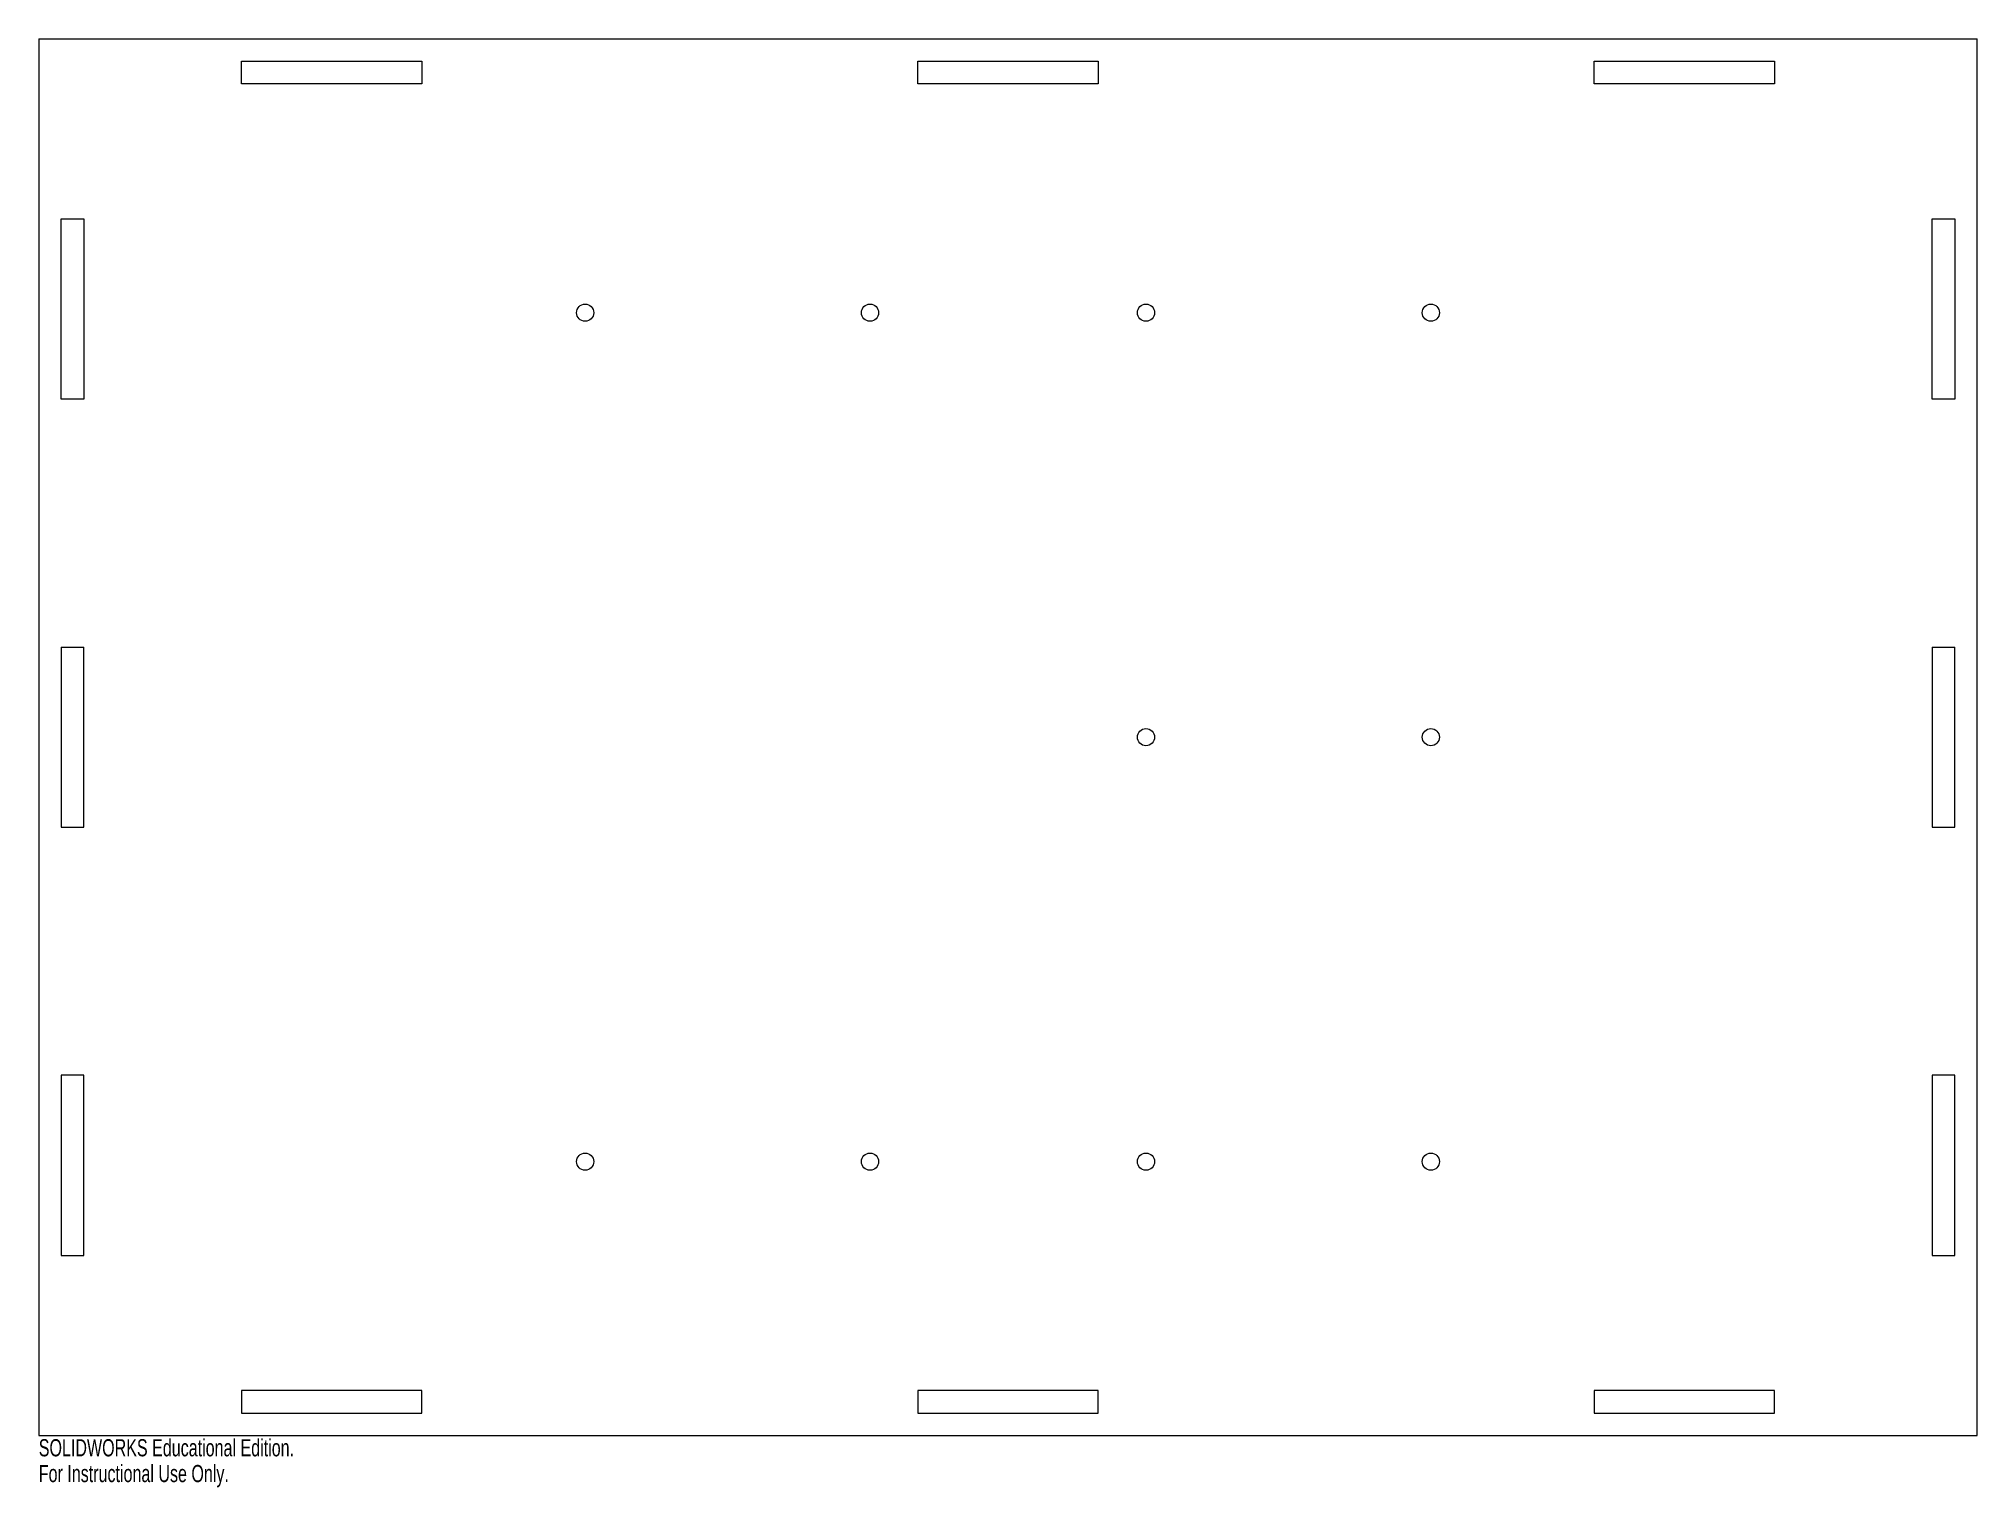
# Model space of a CAD drawing. Header units: inches. Extents: x -10.8 to 10.8, y -5.8 to 10.3.
import ezdxf

# ---------------------------------------------------------------- set-up
doc = ezdxf.new("R2010")
doc.units = ezdxf.units.IN
doc.header["$MEASUREMENT"] = 0
doc.styles.add('SLDTEXTSTYLE0', font='TXT', dxfattribs={"width": 0.7})

msp = doc.modelspace()

# ---------------------------------------------------------------- linework, layer by layer
at = {"color": 7, "linetype": 'Continuous', "lineweight": 15}
for p, q in [((-10.75, 10.25), (-10.75, -5.25)), ((-10.75, 10.25), (10.75, 10.25)), ((10.75, -5.25), (10.75, 10.25)), ((-8.5, 10), (-6.5, 10)), ((-8.5, 9.75), (-8.5, 10)), ((-6.5, 10), (-6.5, 9.75)), ((-1, 10), (1, 10)), ((-1, 9.75), (-1, 10)), ((1, 10), (1, 9.75)), ((6.5, 10), (8.5, 10)), ((6.5, 9.75), (6.5, 10)), ((8.5, 10), (8.5, 9.75)), ((-6.5, 9.75), (-8.5, 9.75)), ((1, 9.75), (-1, 9.75)), ((8.5, 9.75), (6.5, 9.75)), ((-10.5, 8.25), (-10.25, 8.25)), ((-10.5, 6.25), (-10.5, 8.25)), ((-10.25, 8.25), (-10.25, 6.25)), ((10.25, 8.25), (10.5, 8.25)), ((10.25, 6.25), (10.25, 8.25)), ((10.5, 8.25), (10.5, 6.25)), ((-10.25, 6.25), (-10.5, 6.25)), ((10.5, 6.25), (10.25, 6.25)), ((-10.5, 3.5), (-10.25, 3.5)), ((-10.5, 3.5), (-10.5, 1.5)), ((-10.25, 1.5), (-10.25, 3.5)), ((10.25, 3.5), (10.25, 1.5)), ((10.25, 3.5), (10.5, 3.5)), ((10.5, 1.5), (10.5, 3.5)), ((-10.5, 1.5), (-10.25, 1.5)), ((10.25, 1.5), (10.5, 1.5)), ((-10.25, -1.25), (-10.5, -1.25)), ((-10.5, -1.25), (-10.5, -3.25)), ((-10.25, -3.25), (-10.25, -1.25)), ((10.5, -1.25), (10.25, -1.25)), ((10.25, -1.25), (10.25, -3.25)), ((10.5, -3.25), (10.5, -1.25)), ((-10.5, -3.25), (-10.25, -3.25)), ((10.25, -3.25), (10.5, -3.25)), ((-6.5, -4.75), (-8.5, -4.75)), ((-8.5, -4.75), (-8.5, -5)), ((-6.5, -5), (-6.5, -4.75)), ((1, -4.75), (-1, -4.75)), ((-1, -4.75), (-1, -5)), ((1, -5), (1, -4.75)), ((8.5, -4.75), (6.5, -4.75)), ((6.5, -4.75), (6.5, -5)), ((8.5, -5), (8.5, -4.75)), ((-8.5, -5), (-6.5, -5)), ((-1, -5), (1, -5)), ((6.5, -5), (8.5, -5)), ((-10.75, -5.25), (10.75, -5.25))]:
    msp.add_line(p, q, dxfattribs=at)
for centre in [(-4.69, 7.21), (-1.53, 7.21), (1.53, 7.21), (4.69, 7.21), (1.53, 2.5), (4.69, 2.5), (-4.69, -2.21), (-1.53, -2.21), (1.53, -2.21), (4.69, -2.21)]:
    msp.add_circle(centre, 0.0955, dxfattribs=at)

# ---------------------------------------------------------------- texts
at = {"color": 7, "linetype": 'Continuous', "char_height": 0.1903, "attachment_point": 1, "style": 'SLDTEXTSTYLE0'}
for s, insert in [('SOLIDWORKS Educational Edition.', (-10.75, -5.29)), ('For Instructional Use Only.', (-10.75, -5.576))]:
    msp.add_mtext(s, dxfattribs=dict(at, insert=insert))

doc.saveas('drawing.dxf')
